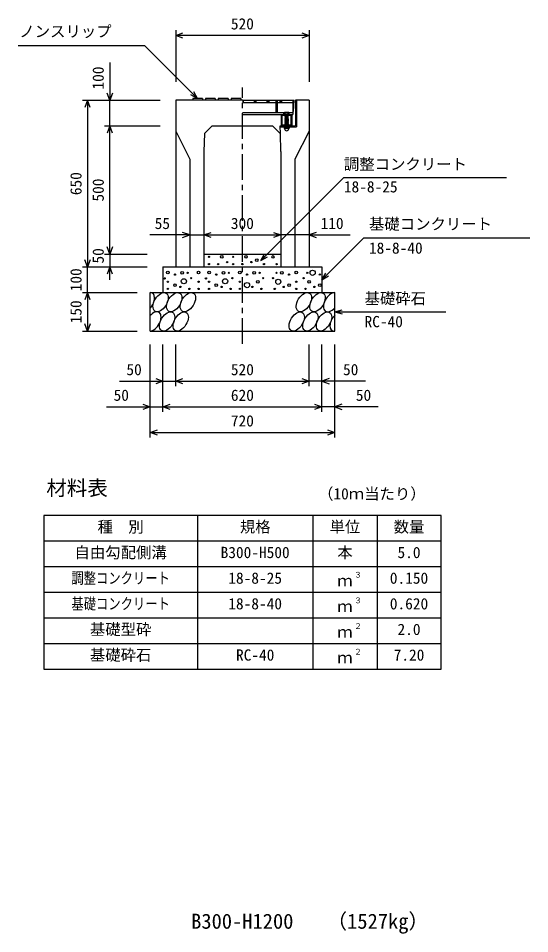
# Model space of a CAD drawing. Units: millimetres, scale not verified. Extents: x -16800 to 16800, y -5940 to 5940.
# Drawn here: x 5708 to 7702, y 232 to 3802 of the extents above; entities that cross this region are included whole.
import ezdxf
from ezdxf.enums import TextEntityAlignment as Align

# ---------------------------------------------------------------- set-up
doc = ezdxf.new("R2010")
doc.units = ezdxf.units.MM
doc.header["$LTSCALE"] = 20
doc.linetypes.add('CHAIN1', pattern=[8, 5, -1, 1, -1])
doc.linetypes.add('DOTTED', pattern=[1.75, 0.25, -1.5])
for name, color, linetype, lineweight in [('0-1_OUTLINE', 3, 'Continuous', 25), ('0-2_TXT', 7, 'Continuous', 25), ('0-6_HATCH', 6, 'Continuous', 25), ('0-7_HYO2', 4, 'Continuous', 25), ('0-8_HYO', 3, 'Continuous', 25), ('0-9_DIM', 7, 'Continuous', 25)]:
    doc.layers.add(name, color=color, linetype=linetype, lineweight=lineweight)
doc.styles.add('ＭＳ ゴシック', font='')
doc.styles.get('ＭＳ ゴシック').set_extended_font_data('MS Gothic')

msp = doc.modelspace()

# ---------------------------------------------------------------- linework, layer by layer
at = {"layer": '0-1_OUTLINE'}
for p, q in [((6581.78, 3482.53), (6321.78, 3482.53)), ((6321.78, 3482.53), (6321.78, 2832.53)), ((6841.78, 3482.53), (6789.28, 3482.53)), ((6841.78, 3482.53), (6841.78, 2832.53)), ((6321.78, 3362.53), (6376.78, 3252.53)), ((6433.53, 3352.53), (6464.28, 3382.53)), ((6464.28, 3382.53), (6699.28, 3382.53)), ((6699.28, 3382.53), (6730.05, 3351.76)), ((6841.78, 3362.53), (6786.78, 3252.53)), ((6433.53, 3352.53), (6431.78, 3282.53)), ((6731.78, 3282.53), (6730.03, 3352.53)), ((6376.78, 3252.53), (6376.78, 2832.53)), ((6431.78, 3282.53), (6431.78, 2832.53)), ((6731.78, 3282.53), (6731.78, 2832.53)), ((6786.78, 3252.53), (6786.78, 2832.53)), ((6431.78, 2882.53), (6731.78, 2882.53)), ((6271.78, 2832.53), (6271.78, 2732.53)), ((6271.78, 2832.53), (6891.78, 2832.53)), ((6321.78, 2832.53), (6431.78, 2832.53)), ((6731.78, 2832.53), (6841.78, 2832.53)), ((6891.78, 2832.53), (6891.78, 2732.53)), ((6221.78, 2582.53), (6221.78, 2732.53)), ((6221.78, 2732.53), (6941.78, 2732.53)), ((6941.78, 2582.53), (6941.78, 2732.53)), ((6221.78, 2582.53), (6941.78, 2582.53))]:
    msp.add_line(p, q, dxfattribs=at)
at = {"layer": '0-6_HATCH'}
for p, q in [((6387.78, 3489.03), (6386.78, 3482.53)), ((6425.78, 3489.03), (6387.78, 3489.03)), ((6425.78, 3489.03), (6426.78, 3482.53)), ((6437.78, 3489.03), (6436.78, 3482.53)), ((6475.78, 3489.03), (6437.78, 3489.03)), ((6475.78, 3489.03), (6476.78, 3482.53)), ((6487.78, 3489.03), (6486.78, 3482.53)), ((6525.78, 3489.03), (6487.78, 3489.03)), ((6525.78, 3489.03), (6526.78, 3482.53)), ((6537.78, 3489.03), (6536.78, 3482.53)), ((6575.78, 3489.03), (6537.78, 3489.03)), ((6575.78, 3489.03), (6576.78, 3482.53)), ((6581.78, 3482.53), (6784.28, 3482.53)), ((6581.78, 3474.53), (6712.78, 3474.53)), ((6712.78, 3482.53), (6712.78, 3435.53)), ((6717.28, 3482.53), (6717.28, 3435.53)), ((6717.28, 3474.53), (6778.28, 3474.53)), ((6778.28, 3482.53), (6778.28, 3427.53)), ((6789.28, 3482.53), (6789.28, 3382.53)), ((6792.48, 3482.53), (6792.48, 3379.33)), ((6581.78, 3435.53), (6778.28, 3435.53)), ((6745.78, 3435.03), (6743.78, 3433.53)), ((6743.78, 3427.53), (6743.78, 3433.53)), ((6744.11, 3433.81), (6745.78, 3435.03)), ((6762.78, 3435.03), (6745.78, 3435.03)), ((6748.78, 3427.53), (6748.78, 3433.53)), ((6759.78, 3427.53), (6759.78, 3433.53)), ((6764.46, 3433.81), (6762.78, 3435.03)), ((6764.78, 3427.53), (6764.78, 3433.53)), ((6581.78, 3427.53), (6778.28, 3427.53)), ((6764.78, 3427.53), (6743.78, 3427.53)), ((6747.78, 3427.53), (6760.78, 3427.53)), ((6747.78, 3426.53), (6748.78, 3427.53)), ((6748.78, 3425.53), (6747.78, 3426.53)), ((6747.78, 3424.53), (6748.78, 3425.53)), ((6748.78, 3423.53), (6747.78, 3424.53)), ((6747.78, 3422.53), (6748.78, 3423.53)), ((6760.78, 3423.53), (6747.78, 3422.53)), ((6748.78, 3421.53), (6747.78, 3422.53)), ((6747.78, 3420.53), (6748.78, 3421.53)), ((6760.78, 3421.53), (6747.78, 3420.53)), ((6748.78, 3419.53), (6747.78, 3420.53)), ((6747.78, 3418.53), (6748.78, 3419.53)), ((6760.78, 3419.53), (6747.78, 3418.53)), ((6748.78, 3417.53), (6747.78, 3418.53)), ((6747.78, 3416.53), (6748.78, 3417.53)), ((6760.78, 3417.53), (6747.78, 3416.53)), ((6748.78, 3415.53), (6747.78, 3416.53)), ((6760.78, 3415.53), (6747.78, 3414.53)), ((6747.78, 3414.53), (6748.78, 3415.53)), ((6760.78, 3413.53), (6747.78, 3412.53)), ((6748.78, 3411.53), (6747.78, 3412.53)), ((6760.78, 3411.53), (6747.78, 3410.53)), ((6747.78, 3410.53), (6748.78, 3411.53)), ((6748.78, 3409.53), (6747.78, 3410.53)), ((6760.78, 3409.53), (6747.78, 3408.53)), ((6747.78, 3408.53), (6748.78, 3409.53)), ((6748.78, 3407.53), (6747.78, 3408.53)), ((6760.78, 3407.53), (6747.78, 3406.53)), ((6747.78, 3406.53), (6748.78, 3407.53)), ((6748.78, 3405.53), (6747.78, 3406.53)), ((6760.78, 3405.53), (6747.78, 3404.53)), ((6747.78, 3404.53), (6748.78, 3405.53)), ((6748.78, 3403.53), (6747.78, 3404.53)), ((6760.78, 3403.53), (6747.78, 3402.53)), ((6747.78, 3402.53), (6748.78, 3403.53)), ((6748.78, 3401.53), (6747.78, 3402.53)), ((6760.78, 3401.53), (6747.78, 3400.53)), ((6747.78, 3400.53), (6748.78, 3401.53)), ((6748.78, 3399.53), (6747.78, 3400.53)), ((6760.78, 3399.53), (6747.78, 3398.53)), ((6747.78, 3398.53), (6748.78, 3399.53)), ((6748.78, 3397.53), (6747.78, 3398.53)), ((6760.78, 3397.53), (6747.78, 3396.53)), ((6747.78, 3396.53), (6748.78, 3397.53)), ((6748.78, 3395.53), (6747.78, 3396.53)), ((6760.78, 3395.53), (6747.78, 3394.53)), ((6747.78, 3394.53), (6748.78, 3395.53)), ((6748.78, 3393.54), (6747.78, 3394.53)), ((6747.78, 3392.54), (6748.78, 3393.54)), ((6760.78, 3393.53), (6747.78, 3392.53)), ((6748.78, 3391.54), (6747.78, 3392.54)), ((6759.78, 3426.53), (6760.78, 3427.53)), ((6760.78, 3425.53), (6759.78, 3426.53)), ((6759.78, 3422.53), (6760.78, 3423.53)), ((6760.78, 3421.53), (6759.78, 3422.53)), ((6759.78, 3420.53), (6760.78, 3421.53)), ((6760.78, 3419.53), (6759.78, 3420.53)), ((6759.78, 3418.53), (6760.78, 3419.53)), ((6760.78, 3417.53), (6759.78, 3418.53)), ((6759.78, 3414.53), (6760.78, 3415.53)), ((6760.78, 3413.53), (6759.78, 3414.53)), ((6759.78, 3412.53), (6760.78, 3413.53)), ((6760.78, 3411.53), (6759.78, 3412.53)), ((6759.78, 3410.53), (6760.78, 3411.53)), ((6759.78, 3410.53), (6760.78, 3409.53)), ((6759.78, 3408.53), (6760.78, 3409.53)), ((6759.78, 3408.53), (6760.78, 3407.53)), ((6759.78, 3406.53), (6760.78, 3407.53)), ((6759.78, 3406.53), (6760.78, 3405.53)), ((6759.78, 3404.53), (6760.78, 3405.53)), ((6759.78, 3404.53), (6760.78, 3403.53)), ((6759.78, 3402.53), (6760.78, 3403.53)), ((6759.78, 3402.53), (6760.78, 3401.53)), ((6759.78, 3400.53), (6760.78, 3401.53)), ((6759.78, 3400.53), (6760.78, 3399.53)), ((6759.78, 3398.53), (6760.78, 3399.53)), ((6759.78, 3398.53), (6760.78, 3397.53)), ((6759.78, 3396.53), (6760.78, 3397.53)), ((6759.78, 3396.53), (6760.78, 3395.53)), ((6759.78, 3394.53), (6760.78, 3395.53)), ((6759.78, 3394.53), (6760.78, 3393.53)), ((6759.78, 3392.53), (6760.78, 3393.53)), ((6759.78, 3392.53), (6760.78, 3391.53)), ((6729.28, 3382.53), (6789.28, 3382.53)), ((6730.05, 3351.76), (6729.28, 3382.53)), ((6744.94, 3379.33), (6744.08, 3378.68)), ((6744.08, 3378.68), (6744.08, 3373.5)), ((6745.77, 3372.53), (6744.08, 3373.5)), ((6763.62, 3379.33), (6744.94, 3379.33)), ((6745.77, 3372.21), (6745.77, 3372.53)), ((6762.8, 3372.53), (6745.77, 3372.53)), ((6762.8, 3372.21), (6745.77, 3372.21)), ((6747.78, 3390.54), (6748.78, 3391.54)), ((6760.78, 3391.53), (6747.78, 3390.53)), ((6748.78, 3389.54), (6747.78, 3390.54)), ((6760.78, 3389.54), (6747.78, 3388.54)), ((6747.78, 3388.54), (6748.78, 3389.54)), ((6748.78, 3387.54), (6747.78, 3388.54)), ((6760.78, 3387.54), (6747.78, 3386.54)), ((6747.78, 3386.54), (6748.78, 3387.54)), ((6748.78, 3385.54), (6747.78, 3386.54)), ((6747.79, 3384.53), (6748.79, 3385.53)), ((6748.79, 3383.53), (6747.79, 3384.53)), ((6747.79, 3382.53), (6748.79, 3383.53)), ((6748.79, 3381.53), (6747.79, 3382.53)), ((6747.79, 3380.53), (6748.79, 3381.53)), ((6748.79, 3379.53), (6747.79, 3380.53)), ((6748.6, 3379.33), (6748.79, 3379.53)), ((6748.6, 3379.33), (6760.6, 3379.33)), ((6749.18, 3378.69), (6749.18, 3373.5)), ((6759.39, 3378.68), (6759.39, 3373.5)), ((6759.78, 3390.53), (6760.78, 3391.53)), ((6759.78, 3390.53), (6760.78, 3389.54)), ((6759.78, 3388.54), (6760.78, 3389.54)), ((6759.78, 3388.54), (6760.79, 3387.53)), ((6759.78, 3386.54), (6760.78, 3387.54)), ((6759.78, 3386.54), (6760.79, 3385.53)), ((6759.79, 3384.53), (6760.79, 3385.53)), ((6759.79, 3384.53), (6760.79, 3383.53)), ((6759.79, 3382.53), (6760.79, 3383.53)), ((6759.79, 3382.53), (6760.79, 3381.53)), ((6759.79, 3380.53), (6760.79, 3381.53)), ((6759.79, 3380.53), (6760.79, 3379.53)), ((6760.6, 3379.33), (6760.79, 3379.53)), ((6762.8, 3372.53), (6764.49, 3373.5)), ((6762.8, 3372.21), (6762.8, 3372.53)), ((6763.62, 3379.33), (6764.49, 3378.68)), ((6764.49, 3378.68), (6764.49, 3373.5))]:
    msp.add_line(p, q, dxfattribs=at)
at = {"layer": '0-6_HATCH', "linetype": 'DOTTED'}
for p, q in [((6760.78, 3427.53), (6747.78, 3426.53)), ((6760.78, 3425.53), (6747.78, 3424.53)), ((6760.79, 3385.53), (6747.79, 3384.53)), ((6760.79, 3383.53), (6747.79, 3382.53)), ((6760.79, 3381.53), (6747.79, 3380.53))]:
    msp.add_line(p, q, dxfattribs=at)
at = {"layer": '0-6_HATCH'}
for points in [[(6584.78, 3482.53), (6584.78, 3476.53), (6581.78, 3476.53)], [(6634.78, 3482.53), (6634.78, 3476.53), (6628.78, 3476.53), (6628.78, 3482.53)], [(6684.78, 3482.53), (6684.78, 3476.53), (6678.78, 3476.53), (6678.78, 3482.53)], [(6734.78, 3482.53), (6734.78, 3476.53), (6728.78, 3476.53), (6728.78, 3482.53)], [(6778.28, 3438.53), (6781.28, 3438.53), (6784.28, 3482.53)], [(6747.78, 3412.53), (6748.78, 3413.53), (6747.78, 3414.53)], [(6760.78, 3423.53), (6759.78, 3424.53), (6760.78, 3425.53)], [(6760.78, 3415.53), (6759.78, 3416.53), (6760.78, 3417.53)], [(6731.28, 3382.53), (6731.28, 3379.33), (6792.48, 3379.33)]]:
    msp.add_lwpolyline(points, dxfattribs=at)
for points in [[(6774.28, 3427.53), (6774.28, 3382.53), (6734.28, 3382.53), (6734.28, 3427.53)], [(6771.08, 3424.33), (6771.08, 3385.73), (6737.48, 3385.73), (6737.48, 3424.33)]]:
    msp.add_lwpolyline(points, close=True, dxfattribs=at)
for centre, radius in [((6451.28, 2871.84), 2.5), ((6501.18, 2871.84), 5), ((6545.75, 2871.84), 2.5), ((6595.66, 2871.84), 5), ((6637.71, 2858.71), 5), ((6665.75, 2871.84), 2.5), ((6700.92, 2871.56), 5), ((6451.28, 2843.83), 2.5), ((6487.17, 2843.83), 2.5), ((6522.21, 2851.71), 2.5), ((6545.75, 2843.83), 2.5), ((6581.64, 2843.83), 2.5), ((6616.69, 2851.71), 2.5), ((6665.75, 2843.83), 2.5), ((6714.94, 2843.55), 2.5), ((6278.43, 2787.79), 2.5), ((6290.85, 2810.59), 5), ((6318.89, 2802.71), 2.5), ((6346.92, 2809.71), 5), ((6353.46, 2776.7), 10), ((6367.95, 2809.71), 2.5), ((6381.97, 2788.7), 2.5), ((6410.85, 2810.59), 5), ((6439.33, 2787.79), 2.5), ((6451.75, 2810.59), 5), ((6479.79, 2802.71), 2.5), ((6507.82, 2809.71), 5), ((6514.36, 2776.7), 10), ((6528.86, 2809.71), 2.5), ((6542.87, 2788.7), 2.5), ((6571.75, 2810.59), 5), ((6599.79, 2802.71), 2.5), ((6627.82, 2809.71), 5), ((6648.86, 2809.71), 2.5), ((6662.87, 2788.7), 2.5), ((6700.69, 2788.7), 2.5), ((6714.71, 2809.71), 2.5), ((6735.74, 2809.71), 5), ((6763.78, 2802.71), 2.5), ((6791.82, 2810.59), 5), ((6820.69, 2788.7), 2.5), ((6834.71, 2809.71), 2.5), ((6855.74, 2809.71), 10), ((6883.78, 2802.71), 2.5), ((6290.85, 2774.69), 2.5), ((6318.89, 2761.56), 5), ((6339.91, 2754.56), 2.5), ((6410.85, 2774.69), 2.5), ((6451.75, 2774.69), 2.5), ((6479.79, 2761.56), 5), ((6500.82, 2754.56), 2.5), ((6571.75, 2774.69), 2.5), ((6599.79, 2761.56), 10), ((6620.82, 2754.56), 2.5), ((6641.84, 2774.69), 5), ((6721.72, 2774.69), 10), ((6742.75, 2754.56), 2.5), ((6763.78, 2761.56), 5), ((6791.82, 2774.69), 2.5), ((6841.72, 2774.69), 5), ((6862.75, 2754.56), 2.5), ((6883.78, 2761.56), 5), ((6290.85, 2746.68), 2.5), ((6374.96, 2746.68), 2.5), ((6410.85, 2746.68), 2.5), ((6451.75, 2746.68), 2.5), ((6535.86, 2746.68), 2.5), ((6571.75, 2746.68), 2.5), ((6655.86, 2746.68), 2.5), ((6707.7, 2746.68), 2.5), ((6791.82, 2746.68), 2.5), ((6827.7, 2746.68), 2.5)]:
    msp.add_circle(centre, radius, dxfattribs=at)
for centre, radius, start, end in [((6746.28, 3430.91), 3.62, 46.39563, 133.60437), ((6754.28, 3418.91), 15.62, 69.39075, 110.60925), ((6762.28, 3430.91), 3.62, 46.39563, 133.60437), ((6746.63, 3373.99), 5.35, 61.49832, 118.50684), ((6746.63, 3378.2), 5.35, 241.49843, 298.50089), ((6754.28, 3372.21), 8.19, 180, 359.99995), ((6754.28, 3358.92), 20.42, 75.52621, 104.47362), ((6754.28, 3393.27), 20.42, 255.52638, 284.47374), ((6761.94, 3373.99), 5.35, 61.49231, 118.50169), ((6761.94, 3378.2), 5.35, 241.49989, 298.5)]:
    msp.add_arc(centre, radius, start, end, dxfattribs=at)
for centre, start_param, end_param in [((6209.42, 2695.02), 4.385593, 6.6745444), ((6927.92, 2695.02), 0.3357715, 4.4411806), ((6234.74, 2620.03), 3.5111464, 7.548991), ((6953.25, 2620.03), 1.2110787, 3.5658734)]:
    msp.add_ellipse(centre, major_axis=(21.81, 35.31), ratio=0.5792, start_param=start_param, end_param=end_param, dxfattribs=at)
for centre in [(6262.63, 2695.02), (6315.84, 2695.02), (6369.04, 2695.02), (6821.51, 2695.02), (6874.72, 2695.02), (6287.95, 2620.03), (6341.16, 2620.03), (6793.62, 2620.03), (6846.83, 2620.03), (6900.04, 2620.03)]:
    msp.add_ellipse(centre, major_axis=(21.81, 35.31), ratio=0.5792, dxfattribs=at)
at = {"layer": '0-7_HYO2'}
for p, q in [((5806.78, 1663.57), (7356.78, 1663.57)), ((5806.78, 1563.57), (7356.78, 1563.57)), ((5806.78, 1463.57), (7356.78, 1463.57)), ((5806.78, 1363.57), (7356.78, 1363.57))]:
    msp.add_line(p, q, dxfattribs=at)
at = {"layer": '0-8_HYO'}
for p, q in [((6406.78, 1863.57), (6406.78, 1263.57)), ((6856.78, 1863.57), (6856.78, 1263.57)), ((7106.78, 1863.57), (7106.78, 1263.57)), ((5806.78, 1763.57), (7356.78, 1763.57))]:
    msp.add_line(p, q, dxfattribs=at)
msp.add_lwpolyline([(5806.78, 1263.57), (7356.78, 1263.57), (7356.78, 1863.57), (5806.78, 1863.57)], close=True, dxfattribs=at)
at = {"layer": '0-9_DIM'}
for p, q in [((6321.78, 3755.74), (6321.78, 3554)), ((6841.78, 3755.74), (6841.78, 3554)), ((6841.78, 3735.74), (6321.78, 3735.74)), ((5707.68, 3696.07), (6199.75, 3696.07)), ((6406.78, 3489.03), (6199.75, 3696.07)), ((6064.25, 3629.69), (6064.25, 3482.53)), ((6406.78, 3489.03), (6380.8, 3504.03)), ((6406.78, 3489.03), (6391.78, 3515.01)), ((5957.58, 3482.53), (6260.91, 3482.53)), ((5977.58, 3482.53), (5977.58, 2832.53)), ((6064.25, 3382.53), (6064.25, 3482.53)), ((6044.25, 3382.53), (6260.91, 3382.53)), ((6064.25, 2882.53), (6064.25, 3382.53)), ((6653.1, 2857.53), (6977.57, 3182)), ((6977.57, 3182), (7611.92, 3182)), ((6376.78, 2957.24), (6220.6, 2957.24)), ((6376.78, 2957.24), (6431.78, 2957.24)), ((6431.78, 2957.24), (6731.78, 2957.24)), ((6841.78, 2957.24), (6731.78, 2957.24)), ((6841.78, 2957.24), (7002.55, 2957.24)), ((7055.44, 2946.19), (6891.78, 2782.53)), ((7055.44, 2946.19), (7702.31, 2946.19)), ((6044.25, 2882.53), (6210.91, 2882.53)), ((6064.25, 2882.53), (6064.25, 2832.53)), ((6653.1, 2857.53), (6668.1, 2883.51)), ((6653.1, 2857.53), (6679.08, 2872.53)), ((5957.58, 2832.53), (6210.91, 2832.53)), ((5977.58, 2732.53), (5977.58, 2832.53)), ((6064.25, 2782.53), (6064.25, 2832.53)), ((6891.78, 2782.53), (6906.78, 2808.51)), ((6891.78, 2782.53), (6917.76, 2797.53)), ((5957.58, 2732.53), (6171.78, 2732.53)), ((5977.58, 2732.53), (5977.58, 2582.53)), ((6941.78, 2657.53), (6970.76, 2665.3)), ((6941.78, 2657.53), (7375.1, 2657.53)), ((6941.78, 2657.53), (6970.76, 2649.77)), ((5957.58, 2582.53), (6171.78, 2582.53)), ((6221.78, 2167.02), (6221.78, 2529.36)), ((6271.78, 2267.02), (6271.78, 2529.36)), ((6321.78, 2367.02), (6321.78, 2529.36)), ((6841.78, 2367.02), (6841.78, 2529.36)), ((6891.78, 2267.02), (6891.78, 2529.36)), ((6941.78, 2167.02), (6941.78, 2529.36)), ((6101.78, 2387.02), (6321.78, 2387.02)), ((6321.78, 2387.02), (6841.78, 2387.02)), ((7061.78, 2387.02), (6841.78, 2387.02)), ((6051.78, 2287.02), (6271.78, 2287.02)), ((6271.78, 2287.02), (6891.78, 2287.02)), ((7111.78, 2287.02), (6891.78, 2287.02)), ((6221.78, 2187.02), (6941.78, 2187.02))]:
    msp.add_line(p, q, dxfattribs=at)
at = {"layer": '0-9_DIM', "linetype": 'CHAIN1'}
msp.add_line((6581.78, 2532.53), (6581.78, 3532.53), dxfattribs=at)
at = {"layer": '0-9_DIM'}
for points in [[(6350.01, 3725.48), (6321.82, 3735.74), (6350.01, 3746)], [(6813.63, 3746), (6841.82, 3735.74), (6813.63, 3725.48)], [(6074.51, 3510.72), (6064.25, 3482.53), (6053.99, 3510.72)], [(5987.84, 3454.34), (5977.58, 3482.53), (5967.32, 3454.34)], [(6074.51, 3354.34), (6064.25, 3382.53), (6053.99, 3354.34)], [(6348.59, 2946.98), (6376.78, 2957.24), (6348.59, 2967.5)], [(6459.97, 2946.98), (6431.78, 2957.24), (6459.97, 2967.5)], [(6703.59, 2967.5), (6731.78, 2957.24), (6703.59, 2946.98)], [(6869.97, 2967.5), (6841.78, 2957.24), (6869.97, 2946.98)], [(6074.51, 2910.72), (6064.25, 2882.53), (6053.99, 2910.72)], [(5987.84, 2860.72), (5977.58, 2832.53), (5967.32, 2860.72)], [(6074.51, 2804.34), (6064.25, 2832.53), (6053.99, 2804.34)], [(5987.84, 2704.34), (5977.58, 2732.53), (5967.32, 2704.34)], [(5987.84, 2610.72), (5977.58, 2582.53), (5967.32, 2610.72)], [(6243.59, 2397.28), (6271.78, 2387.02), (6243.59, 2376.76)], [(6349.97, 2376.76), (6321.78, 2387.02), (6349.97, 2397.28)], [(6813.59, 2397.28), (6841.78, 2387.02), (6813.59, 2376.76)], [(6919.97, 2397.28), (6891.78, 2387.02), (6919.97, 2376.76)], [(6193.59, 2297.28), (6221.78, 2287.02), (6193.59, 2276.76)], [(6299.97, 2276.76), (6271.78, 2287.02), (6299.97, 2297.28)], [(6863.59, 2297.28), (6891.78, 2287.02), (6863.59, 2276.76)], [(6969.97, 2297.28), (6941.78, 2287.02), (6969.97, 2276.76)], [(6249.97, 2176.76), (6221.78, 2187.02), (6249.97, 2197.28)], [(6913.59, 2197.28), (6941.78, 2187.02), (6913.59, 2176.76)]]:
    msp.add_lwpolyline(points, dxfattribs=at)

# ---------------------------------------------------------------- texts
at = {"layer": '0-2_TXT', "style": 'ＭＳ ゴシック'}
for s, height, p in [('材料表', 58.65, (5816.78, 1923.57)), ('（10ｍ当たり）', 43.99, (6876.78, 1912.57)), ('種\u3000別', 43.99, (6016.78, 1783.57)), ('規格', 43.99, (6571.78, 1783.57)), ('単位', 43.99, (6921.78, 1783.57)), ('数量', 43.99, (7171.78, 1783.57)), ('自由勾配側溝', 43.99, (5926.78, 1683.57)), ('B300-H500', 43.99, (6496.78, 1683.57)), ('本', 43.99, (6951.78, 1683.57)), ('5.0', 43.99, (7186.78, 1683.57)), ('３', 21.99, (7017.32, 1613.94)), ('18-8-25', 43.99, (6526.78, 1583.57)), ('ｍ', 43.99, (6951.78, 1573.57)), ('0.150', 43.99, (7156.78, 1583.57)), ('18-8-40', 43.99, (6526.78, 1483.57)), ('３', 21.99, (7017.32, 1513.94)), ('0.620', 43.99, (7156.78, 1483.57)), ('ｍ', 43.99, (6951.78, 1473.57)), ('基礎型砕', 43.99, (5986.78, 1383.57)), ('２', 21.99, (7017.32, 1413.94)), ('2.0', 43.99, (7186.78, 1383.57)), ('ｍ', 43.99, (6951.78, 1373.57)), ('基礎砕石', 43.99, (5986.78, 1283.57)), ('RC-40', 43.99, (6556.78, 1283.57)), ('２', 21.99, (7017.32, 1313.94)), ('7.20', 43.99, (7171.78, 1283.57)), ('ｍ', 43.99, (6951.78, 1273.57)), ('B300-H1200', 58.65, (6381.78, 233.34)), ('（1527kg）', 58.65, (6910.15, 233.34))]:
    msp.add_text(s, height=height, dxfattribs=at).set_placement(p, align=Align.BOTTOM_LEFT)
at = {"layer": '0-2_TXT', "style": 'ＭＳ ゴシック', "width": 0.8}
for s, p in [('調整コンクリート', (5914.78, 1583.57)), ('基礎コンクリート', (5914.78, 1483.57))]:
    msp.add_text(s, height=43.99, dxfattribs=at).set_placement(p, align=Align.BOTTOM_LEFT)
at = {"layer": '0-9_DIM', "style": 'ＭＳ ゴシック'}
for s, p in [('520', (6536.78, 3745.74)), ('ノンスリップ', (5711.53, 3716.25)), ('調整コンクリート', (6977.57, 3198.42)), ('18-8-25', (6977.57, 3110.14)), ('55', (6239.63, 2967.24)), ('300', (6536.71, 2967.24)), ('110', (6886.7, 2967.24)), ('基礎コンクリート', (7075.44, 2964.92)), ('18-8-40', (7075.44, 2871.11)), ('基礎砕石', (7058.1, 2674.71)), ('RC-40', (7058.1, 2584.02)), ('50', (6129.34, 2397.02)), ('520', (6536.78, 2397.02)), ('50', (6974.22, 2397.02)), ('50', (6079.34, 2297.02)), ('620', (6536.78, 2297.02)), ('50', (7024.22, 2297.02)), ('720', (6536.78, 2197.02))]:
    msp.add_text(s, height=43.99, dxfattribs=at).set_placement(p, align=Align.BOTTOM_LEFT)
for s, p in [('100', (6054.25, 3524.62)), ('650', (5967.58, 3112.53)), ('500', (6054.25, 3087.53)), ('50', (6054.25, 2845.86)), ('100', (5967.58, 2737.53)), ('150', (5967.58, 2612.53))]:
    msp.add_text(s, height=43.99, rotation=90, dxfattribs=at).set_placement(p, align=Align.BOTTOM_LEFT)

doc.saveas('drawing.dxf')
